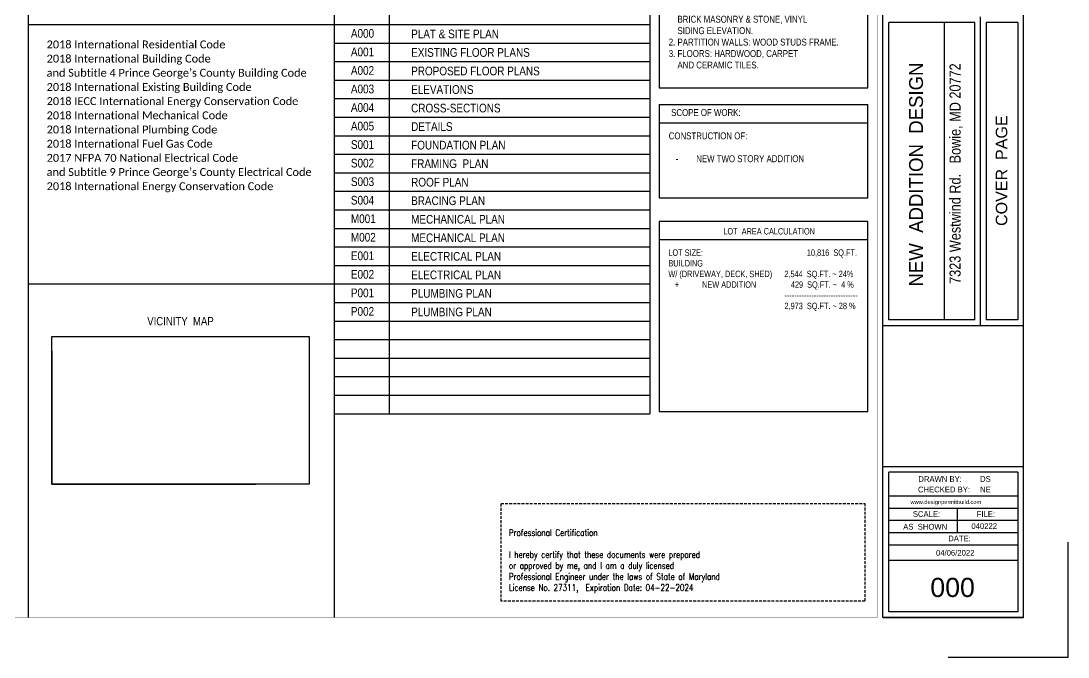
# Model space of a CAD drawing. Header units: inches. Extents: x -1842 to 12195, y -2228 to 2193.
# Drawn here: x 703 to 1847, y 325 to 1020 of the extents above; entities that cross this region are included whole.
import ezdxf

# ---------------------------------------------------------------- set-up
doc = ezdxf.new("R2010")
doc.units = ezdxf.units.IN
doc.header["$LTSCALE"] = 6
doc.header["$MEASUREMENT"] = 0
doc.linetypes.add('DASHED', pattern=[0.75, 0.5, -0.25])
doc.layers.add('EXISTING walls', color=1, linetype='Continuous')
doc.layers.add('Title Block', color=7, linetype='Continuous')
doc.styles.add('ARCHSTYL', font='ARIALN.TTF', dxfattribs={"height": 5})
doc.styles.add('HS-DESIGN-TTLB', font='GOTHIC.TTF')
doc.styles.get("Standard").update_dxf_attribs({"font": 'ARIALN.TTF'})
doc.styles.add('TAGS', font='romans', dxfattribs={"width": 0.8})
picture_1 = doc.add_image_def('image1.jpg', size_in_pixel=(1012, 581))

msp = doc.modelspace()

# ---------------------------------------------------------------- linework, layer by layer
for p, q in [((711.6595625, 368.173124), (711.6595625, 1494.6223455)), ((1390.334949, 1426.0152255), (1390.334949, 590.817524)), ((1045.5773297, 1059.824864), (1045.5773297, 368.173124)), ((1105.6105722, 1036.106324), (1105.6105722, 590.817524)), ((1045.5773297, 1015.865924), (1390.334949, 1015.865924)), ((1045.5773297, 995.625524), (1390.334949, 995.625524)), ((1045.5773297, 975.385124), (1390.334949, 975.385124)), ((1045.5773297, 955.144724), (1390.334949, 955.144724)), ((1045.5773297, 934.904324), (1390.334949, 934.904324)), ((1045.5773297, 914.663924), (1390.334949, 914.663924)), ((1045.5773297, 894.423524), (1390.334949, 894.423524)), ((1045.5773297, 874.183124), (1390.334949, 874.183124)), ((1045.5773297, 853.942724), (1390.334949, 853.942724)), ((1045.5773297, 833.702324), (1390.334949, 833.702324)), ((1045.5773297, 813.461924), (1390.334949, 813.461924)), ((1045.5773297, 793.221524), (1390.334949, 793.221524)), ((1045.5773297, 772.981124), (1390.334949, 772.981124)), ((1045.5773297, 752.740724), (1390.334949, 752.740724)), ((1045.5773297, 732.500324), (1390.334949, 732.500324)), ((1045.5773297, 712.259924), (1390.334949, 712.259924)), ((1045.5773297, 692.019524), (1390.334949, 692.019524)), ((1045.5773297, 671.779124), (1390.334949, 671.779124)), ((737.0245493, 659.5912042), (737.0245493, 513.8300756)), ((1045.5773297, 651.538724), (1390.334949, 651.538724)), ((1045.5773297, 631.298324), (1390.334949, 631.298324)), ((1045.5773297, 611.057924), (1390.334949, 611.057924)), ((1045.5773297, 590.817524), (1390.334949, 590.817524))]:
    msp.add_line(p, q)
msp.add_lwpolyline([(143.5333337, 1494.6223555, 0.5, 0.5, 0), (1638.5925684, 1494.6223555, 0, 0, 0), (1638.5925684, 368.173134, 0.5, 0.5, 0), (143.5333337, 368.173134, 0.5, 0.5, 0)], format="xyseb")
at = {"layer": 'EXISTING walls', "color": 7, "ltscale": 50}
for points in [[(1628.4305925, 946.8652119), (1628.4305925, 1068.0736949), (1400.2793614, 1068.0736949), (1400.2793614, 946.8652119)], [(1400.2793614, 928.3652119), (1400.2793614, 826.5490113), (1628.4305925, 826.5490113), (1628.4305925, 928.3652119)]]:
    msp.add_lwpolyline(points, dxfattribs=at)
msp.add_lwpolyline([(1400.2793614, 593.1494639), (1628.4305925, 593.1494639), (1628.4305925, 800.8042609), (1400.2793614, 800.8042609)], close=True, dxfattribs=at)
at = {"layer": 'Title Block'}
for p, q in [((1644.9176934, 368.173124), (1644.9176934, 1494.6223455)), ((1798.5326934, 368.173124), (1798.5326934, 1494.6223455)), ((1751.5076934, 687.1946165), (1751.5076934, 1024.2568462)), ((711.6595625, 1015.865924), (1045.5773297, 1015.865924)), ((1651.1876934, 693.4646165), (1651.1876934, 1017.9868462)), ((1745.2376934, 1017.9868462), (1651.1876934, 1017.9868462)), ((1712.0085415, 693.4646165), (1712.0085415, 1017.9868462)), ((1745.2376934, 693.4646165), (1745.2376934, 1017.9868462)), ((1792.2626934, 1017.9868462), (1757.7776934, 1017.9868462)), ((1757.7776934, 1017.9868462), (1757.7776934, 693.4646165)), ((1792.2626934, 1017.9868462), (1792.2626934, 693.4646165)), ((1400.2793614, 946.8652119), (1628.4305925, 946.8652119)), ((1400.2793614, 928.3652119), (1628.4305925, 928.3652119)), ((1400.2793614, 908.5914928), (1628.4305925, 908.5914928)), ((1400.2793614, 781.0305418), (1628.4305925, 781.0305418)), ((711.6595625, 732.500324), (1045.5773297, 732.500324)), ((1644.9176934, 687.1946165), (1798.5326934, 687.1946165)), ((1644.9176934, 687.1946165), (1798.5326934, 687.1946165)), ((1745.2376934, 693.4646165), (1651.1876934, 693.4646165)), ((1792.2626934, 693.4646165), (1757.7776934, 693.4646165)), ((1644.9176934, 533.3333665), (1798.5326934, 533.3333665)), ((1651.1876934, 500.7392969), (1651.1876934, 527.0633665)), ((1792.2626934, 527.0633665), (1651.1876934, 527.0633665)), ((1792.2626934, 527.0633665), (1792.2626934, 500.7392969)), ((737.0245493, 513.8300756), (954.3259853, 513.8300756)), ((737.0245493, 513.8300756), (959.6975742, 513.8300756)), ((1651.1876934, 374.443124), (1651.1876934, 500.7392969)), ((1792.2626934, 500.7392969), (1651.1876934, 500.7392969)), ((1792.2626934, 500.7392969), (1792.2626934, 374.443124)), ((1792.2626934, 487.4155469), (1651.1876934, 487.4155469)), ((1726.2376934, 460.7680469), (1726.2376934, 487.4155469)), ((1792.2626934, 474.0917969), (1651.1876934, 474.0917969)), ((1792.2626934, 460.7680469), (1651.1876934, 460.7680469)), ((1792.2626934, 447.4442969), (1651.1876934, 447.4442969)), ((1847.1096534, 325.0791885), (1847.1096534, 450.5696685)), ((1847.1096534, 325.0791885), (1847.1096534, 450.5696685)), ((1847.1096534, 325.0791885), (1847.1096534, 450.5696685)), ((1847.1096534, 325.0791885), (1847.1096534, 450.5696685)), ((1847.1096534, 325.0791885), (1847.1096534, 450.5696685)), ((1847.1096534, 325.0791885), (1847.1096534, 450.5696685)), ((1847.1096534, 325.0791885), (1847.1096534, 450.5696685)), ((1847.1096534, 325.0791885), (1847.1096534, 450.5696685)), ((1847.1096534, 325.0791885), (1847.1096534, 450.5696685)), ((1847.1096534, 325.0791885), (1847.1096534, 450.5696685)), ((1847.1096534, 325.0791885), (1847.1096534, 450.5696685)), ((1847.1096534, 325.0791885), (1847.1096534, 450.5696685)), ((1792.2626934, 430.6435995), (1651.1876934, 430.6435995)), ((1644.9176934, 368.173124), (1798.5326934, 368.173124)), ((1644.9176934, 368.173124), (1798.5326934, 368.173124)), ((1644.9176934, 368.173124), (1798.5326934, 368.173124)), ((1644.9176934, 368.173124), (1798.5326934, 368.173124)), ((1798.5326934, 368.173124), (1644.9176934, 368.173124)), ((1792.2626934, 374.443124), (1651.2428184, 374.443124)), ((1716.3060684, 325.0791885), (1847.1096534, 325.0791885)), ((1716.3060684, 325.0791885), (1847.1096534, 325.0791885))]:
    msp.add_line(p, q, dxfattribs=at)
at = {"layer": 'Title Block', "const_width": 0.5}
for points in [[(1638.5925684, 368.173124), (1638.5925684, 1494.6223455)], [(1644.9176934, 368.173124), (1644.9176934, 1494.6223455)], [(1798.5326934, 368.173124), (1798.5326934, 1494.6223455)], [(1751.5076934, 687.1946165), (1751.5076934, 1024.2568462)], [(1644.9176934, 687.1946165), (1798.5326934, 687.1946165)], [(1644.9176934, 533.3333665), (1798.5326934, 533.3333665)], [(1644.9176934, 368.173124), (1798.5326934, 368.173124)], [(1644.9176934, 368.173124), (1798.5326934, 368.173124)], [(1644.9176934, 368.173124), (1798.5326934, 368.173124)]]:
    msp.add_lwpolyline(points, dxfattribs=at)
at = {"layer": 'Title Block', "color": 253, "linetype": 'DASHED', "elevation": -143.9991213}
msp.add_lwpolyline([(1227.7275057, 492.793213), (1625.2275057, 492.793213), (1625.2275057, 385.931963), (1227.7275057, 385.931963)], close=True, dxfattribs=at)

# ---------------------------------------------------------------- texts
at = {"attachment_point": 1, "style": 'ARCHSTYL'}
for s, insert, char_height, width in [('NOTES:\\P\\P1. BUILDING CONSTRUCTION TYPE: \\P    BRICK MASONRY & STONE, VINYL \\P    SIDING ELEVATION.\\P2. PARTITION WALLS: WOOD STUDS FRAME.\\P3. FLOORS: HARDWOOD, CARPET \\P    AND CERAMIC TILES.\\P ', (1410.8915025, 1062.9129384), 7.5, 486.634131882), ('SCOPE OF WORK:\\P\\P\\P ', (1413.520962, 923.4622142), 7.5, 486.634131882), ('\\P\\PCONSTRUCTION OF:\\P\\P\\pxi-3,l4,t4;-^INEW TWO STORY ADDITION\\P\\pi0,l0,tz; ', (1410.8915025, 923.0321975), 7.5, 486.634131882), ('\\A1;                           LOT  AREA CALCULATION\\P\\PLOT SIZE:                                                   10,816  SQ.FT.\\PBUILDING \\PW/ (DRIVEWAY, DECK, SHED)      2,544  SQ.FT. ~ 24%\\P\\pxi-3,l4,t4;+^I    NEW ADDITION                 429  SQ.FT. ~  4 %\\P\\pi0,l0,tz;                                                         ------------------------------\\P                                                         2,973  SQ.FT. ~ 28 %', (1410.5080862, 793.538761), 6.98625, 453.299693848)]:
    msp.add_mtext(s, dxfattribs=dict(at, insert=insert, char_height=char_height, width=width))
at = {"attachment_point": 1}
for s, insert, char_height, width in [('A000', (1063.7147106, 1010.901324), 9.4725072, 92.292378324), ('\\pxa0.66667,sm1.07917;{\\fCalibri|b0|i0|c0|p34;\\H0.91667x;\u200b\u200b^I2018 International Residential Code\\P\u200b\u200b^I2018 International Building Code \\P\u200b\u200b^Iand Subtitle 4 Prince George’s County Building Code\\P\u200b\u200b^I2018 International Existing Building Code\\P\u200b\u200b^I2018 IECC International Energy Conservation Code\\P\u200b\u200b^I2018 International Mechanical Code\\P\u200b^I2018 International Plumbing Code\\P\u200b\u200b^I2018 International Fuel Gas Code\\P\u200b\u200b^I2017 NFPA 70 National Electrical Code \\P\u200b\u200b^Iand Subtitle 9 Prince George’s County Electrical Code\\P\u200b\u200b^I2018 International Energy Conservation Code}', (693.7729385, 998.415377), 9.38952, 804.81604958), ('A001', (1063.7147106, 990.660924), 9.4725072, 92.292378324), ('A002', (1063.7147106, 970.420524), 9.4725072, 92.292378324), ('PROPOSED FLOOR PLANS', (1129.5174669, 969.840833), 9.4725072, 179.765762451), ('A003', (1063.7147106, 950.180124), 9.4725072, 92.292378324), ('A004', (1063.7147106, 929.939724), 9.4725072, 92.292378324), ('CROSS-SECTIONS', (1129.5174669, 929.360033), 9.4725072, 155.155007149), ('A005', (1063.7147106, 909.699324), 9.4725072, 92.292378324), ('S001', (1063.7147106, 889.458924), 9.4725072, 92.292378324), ('S002', (1063.7147106, 869.218524), 9.4725072, 92.292378324), ('S003', (1063.7147106, 848.978124), 9.4725072, 92.292378324), ('ROOF PLAN', (1129.5174669, 848.398433), 9.4725072, 136.203373128), ('S004', (1063.7147106, 828.737724), 9.4725072, 92.292378324), ('M001', (1063.7147106, 808.497324), 9.4725072, 92.292378324), ('MECHANICAL PLAN', (1129.5174669, 807.917633), 9.4725072, 154.092787394), ('M002', (1063.7147106, 788.256924), 9.4725072, 92.292378324), ('MECHANICAL PLAN', (1129.5174669, 787.677233), 9.4725072, 154.092787394), ('E001', (1063.7147106, 768.016524), 9.4725072, 92.292378324), ('ELECTRICAL PLAN', (1129.5174669, 767.436833), 9.4725072, 332.761469822), ('E002', (1063.7147106, 747.776124), 9.4725072, 92.292378324), ('ELECTRICAL PLAN', (1129.5174669, 747.196433), 9.4725072, 332.761469822), ('P001', (1063.7147106, 727.535724), 9.4725072, 92.292378324), ('PLUMBING PLAN', (1129.5174669, 726.956033), 9.4725072, 332.780647939), ('P002', (1063.7147106, 707.295324), 9.4725072, 92.292378324), ('PLUMBING PLAN', (1129.5174669, 706.715633), 9.4725072, 332.780647939)]:
    msp.add_mtext(s, dxfattribs=dict(at, insert=insert, char_height=char_height, width=width))
for s, insert, char_height, attachment_point in [('PLAT & SITE PLAN', (1129.5174669, 1010.321633), 9.4725072, 1), ('EXISTING FLOOR PLANS', (1129.5174669, 990.081233), 9.4725072, 1), ('ELEVATIONS', (1129.5174669, 949.600433), 9.4725072, 1), ('DETAILS', (1129.5174669, 909.119633), 9.4725072, 1), ('FOUNDATION PLAN', (1129.5174669, 888.879233), 9.4725072, 1), ('FRAMING  PLAN', (1129.5174669, 868.638833), 9.4725072, 1), ('BRACING PLAN', (1129.5174669, 828.158033), 9.4725072, 1), ('\\pxi-3,l4,t4; VICINITY  MAP', (913.8345126, 687.1827991), 9.12384, 9)]:
    msp.add_mtext(s, dxfattribs=dict(insert=insert, char_height=char_height, attachment_point=attachment_point))
at = {"layer": 'Title Block', "rotation": 90, "style": 'HS-DESIGN-TTLB'}
for s, insert, char_height, width, attachment_point in [('{\\H1.14632x;    NEW  ADDITION  DESIGN}', (1673.4649476, 707.1667828), 13.237439489, 488.490459411, 1), ('\\pxb0.41667,a0.41667,t20;{\\fArial Narrow|b0|i0|c0|p34;7323 Westwind Rd.   Bowie, MD 20772}', (1717.6667004, 732.5981129), 12.085821891, 788.928518224, 1), ('{\\fSwis721 BdOul BT|b0|i0|c0|p82;COVER  PAGE}', (1774.5067058, 856.2479665), 12.54047025, 315.279058952, 5)]:
    msp.add_mtext(s, dxfattribs=dict(at, insert=insert, char_height=char_height, width=width, attachment_point=attachment_point))
at = {"layer": 'Title Block', "style": 'HS-DESIGN-TTLB'}
for s, insert, char_height, width, attachment_point in [('DRAWN BY:', (1683.5901542, 522.6706384), 6.27, 50.128184718, 1), ('DS', (1751.0108844, 522.6706384), 6.27, 50.128184718, 1), ('CHECKED BY:', (1683.1832508, 511.163953), 6.27, 62.9454832, 1), ('NE', (1751.0108844, 511.163953), 6.27, 119.339266761, 1), ('www.designpermitbuild.com', (1674.9516086, 496.6317747), 4.5, 50.128184718, 1), ('SCALE:', (1677.5608439, 484.4526467), 6.27, 50.128184718, 1), ('FILE:', (1747.3491806, 484.4526467), 6.27, 50.128184718, 1), ('AS  SHOWN', (1667.0556753, 470.558138), 6.27, 50.128184718, 1), ('040222', (1741.5580165, 471.2604377), 6.27, 50.128184718, 1), ('DATE:', (1716.221594, 457.7685073), 6.27, 50.128184718, 1), ('04/06/2022', (1702.8506299, 442.051215), 6.27, 50.128184718, 1), ('{\\fSwis721 BlkOul BT|b0|i0|c0|p82;000}', (1720.9783504, 400.9562972), 20.9, 201.832735712, 5)]:
    msp.add_mtext(s, dxfattribs=dict(at, insert=insert, char_height=char_height, width=width, attachment_point=attachment_point))
at = {"layer": 'Title Block', "insert": (1236.2275057, 464.531963, -143.9991213), "char_height": 7.2, "attachment_point": 1, "style": 'TAGS'}
msp.add_mtext_dynamic_manual_height_columns('Professional Certification\\P\\PI hereby certify that these documents were prepared\\Por approved by me, and I am a duly licensed\\PProfessional Engineer under the laws of State of Maryland\\PLicense No. 27311,  Expiration Date: 04-22-2024', width=727.308226295, gutter_width=30, heights=[0], dxfattribs=at)

# ---------------------------------------------------------------- pictures from other files: only their frames are drawn
image = msp.add_image(picture_1, insert=(737.0245493, 513.8300756), size_in_units=(280.9789292, 161.3130018))
image.dxf.flags = 7

doc.saveas('drawing.dxf')
